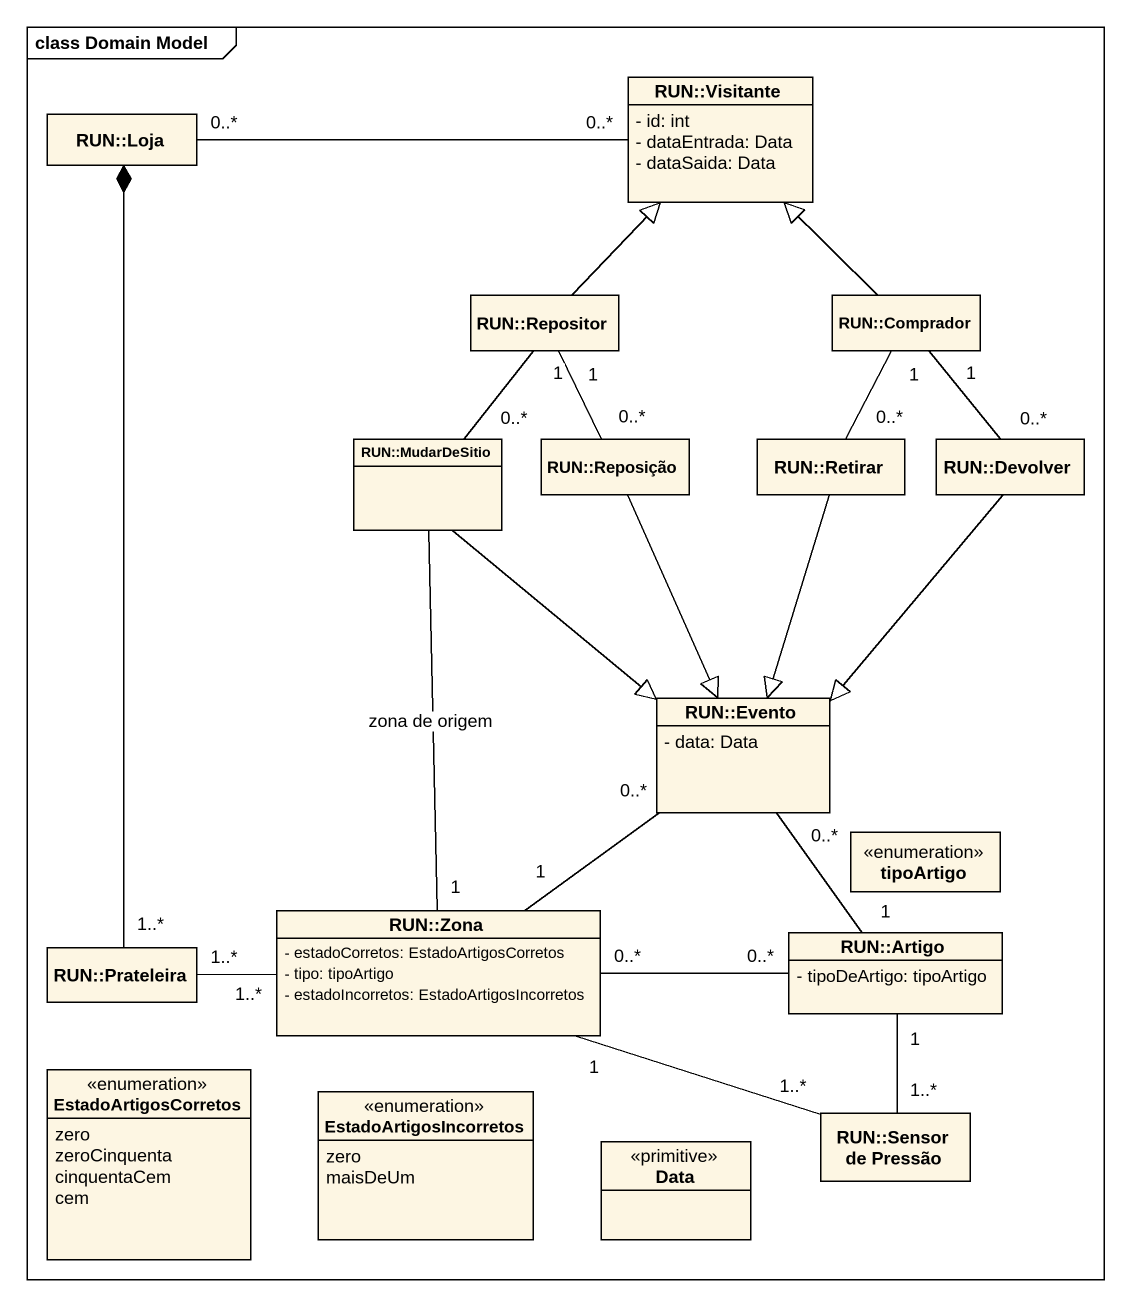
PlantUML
@startuml
mainframe class Domain Model
hide circle
hide empty members
skinparam classAttributeIconSize 0
class "RUN::Loja" as RUN_Loja
class "RUN::Visitante" as RUN_Visitante {
  - id: int
  - dataEntrada: Data
  - dataSaida: Data
}
class "RUN::Repositor" as RUN_Repositor
class "RUN::Comprador" as RUN_Comprador
class "RUN::MudarDeSitio" as RUN_MudarDeSitio
class "RUN::Reposição" as RUN_Reposição
class "RUN::Retirar" as RUN_Retirar
class "RUN::Devolver" as RUN_Devolver
class "RUN::Evento" as RUN_Evento {
  - data: Data
}
enum tipoArtigo
class "RUN::Prateleira" as RUN_Prateleira
class "RUN::Zona" as RUN_Zona {
  - estadoCorretos: EstadoArtigosCorretos
  - tipo: tipoArtigo
  - estadoIncorretos: EstadoArtigosIncorretos
}
class "RUN::Artigo" as RUN_Artigo {
  - tipoDeArtigo: tipoArtigo
}
enum EstadoArtigosCorretos {
  zero
  zeroCinquenta
  cinquentaCem
  cem
}
enum EstadoArtigosIncorretos {
  zero
  maisDeUm
}
class Data <<primitive>>
class "RUN::Sensor de Pressão" as RUN_Sensor_de_Pressão
RUN_Loja "0..*" -right- "0..*" RUN_Visitante
RUN_Repositor -up-|> RUN_Visitante
RUN_Repositor "1" -- "0..*" RUN_MudarDeSitio
RUN_Repositor "1" -- "0..*" RUN_Reposição
RUN_Comprador -up-|> RUN_Visitante
RUN_Comprador "1" -- "0..*" RUN_Retirar
RUN_Comprador "1" -- "0..*" RUN_Devolver
RUN_MudarDeSitio --|> RUN_Evento
RUN_Reposição --|> RUN_Evento
RUN_Retirar --|> RUN_Evento
RUN_Devolver --|> RUN_Evento
RUN_Evento "0..*" -- "1" RUN_Zona
RUN_Evento "0..*" -- "1" RUN_Artigo
RUN_Prateleira "1..*" -up-* RUN_Loja
RUN_Prateleira "1..*" -right- "1..*" RUN_Zona
RUN_Zona "1" -up- RUN_MudarDeSitio : zona de origem
RUN_Zona "0..*" -right- "0..*" RUN_Artigo
RUN_Sensor_de_Pressão "1..*" -left- "1" RUN_Zona
RUN_Sensor_de_Pressão "1..*" -up- "1" RUN_Artigo
@enduml
